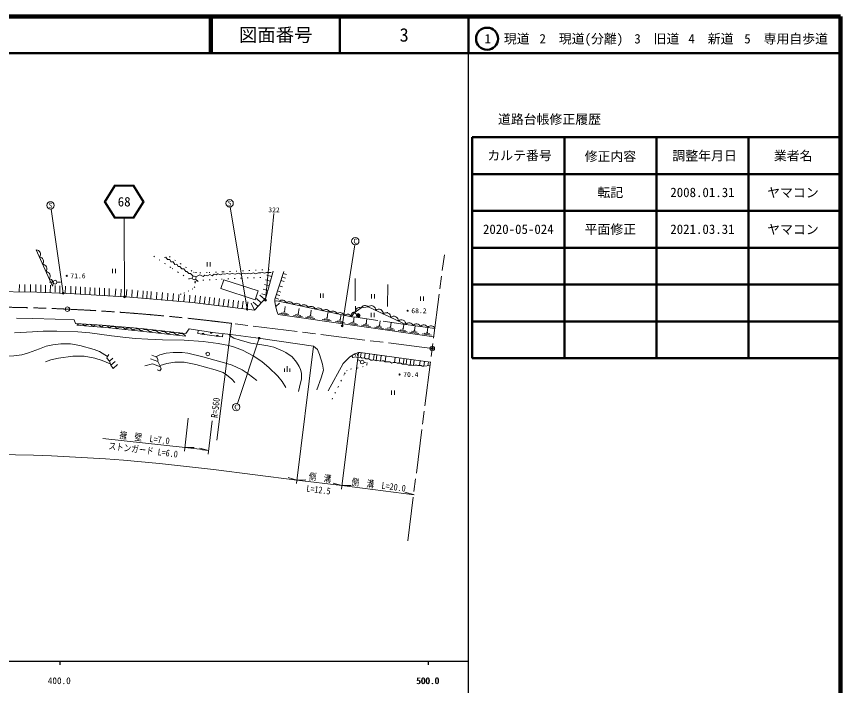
# Model space of a CAD drawing. Units: millimetres at full size, sheet at 1:1000; details may follow other scales. Extents: x 40000 to 680000, y 20000 to 380000.
# Drawn here: x 456227 to 680000, y 198357 to 380000 of the extents above; entities that cross this region are included whole.
import ezdxf
from ezdxf.enums import TextEntityAlignment as Align

# ---------------------------------------------------------------- set-up
doc = ezdxf.new("R2010")
doc.units = ezdxf.units.MM
doc.header["$LTSCALE"] = 1000
doc.header["$PDMODE"] = 32
doc.header["$PDSIZE"] = 500
for name, pattern in [('CHAIN', [18.5, 12, -1.5, 3.5, -1.5]), ('DASHED', [7.5, 6, -1.5]), ('DOTTED', [1.75, 0.25, -1.5])]:
    doc.linetypes.add(name, pattern=pattern)
for name, color, linetype, lineweight in [('M-BGD', 7, 'Continuous', 13), ('M-BMK', 2, 'CHAIN', 13), ('M-BMK-SRVR', 3, 'Continuous', 13), ('M-STR-HTXT', 7, 'Continuous', 13), ('M-STR-STRC', 7, 'Continuous', 13), ('M-TTL', 2, 'Continuous', 140), ('M-TTL-BAND', 7, 'Continuous', 25), ('M-TTL-FRAM', 2, 'Continuous', 50), ('M-TTL-LINE', 7, 'Continuous', 50)]:
    doc.layers.add(name, color=color, linetype=linetype, lineweight=lineweight)
doc.layers.add('M-OTRS', color=6, linetype='Continuous')
doc.layers.add('M-TTL-TXT', color=7, linetype='Continuous')
doc.styles.add('ＭＳ ゴシック', font='')
doc.styles.get('ＭＳ ゴシック').set_extended_font_data('MS Gothic')

msp = doc.modelspace()

# ---------------------------------------------------------------- hatches: boundary and pattern name
at = {"layer": 'M-BGD'}
for points in [[(548637, 299130, -0.41421), (549335, 299247, -0.41421), (549451, 298549, -1)], [(507205, 293688), (506586, 293781, -0.84072)], [(509278, 294233, -0.4608), (509045, 294030, -0.4608), (508881, 294293)], [(511054, 293162), (510432, 293236, -0.84072)]]:
    msp.add_hatch(color=256, dxfattribs=at).paths.add_polyline_path(points)
at = {"layer": 'M-STR-HTXT'}
for points in [[(469036, 305049, -1), (468732, 304651, -1)], [(485724, 304058, -1), (485368, 303707, -0.41421), (485370, 304060, -0.41421)], [(524065, 303112, -1), (523677, 302797, -1)], [(518975, 300740, -1), (518680, 300337, -1)], [(544856, 296135, -1), (544450, 295844, -0.41421), (544508, 296193, -0.41421)], [(521876, 292519, -1), (522326, 292738, -0.41421), (522211, 292404, -0.41421)]]:
    msp.add_hatch(color=256, dxfattribs=at).paths.add_polyline_path(points)

# ---------------------------------------------------------------- linework, layer by layer
at = {"layer": 'M-BGD'}
for p, q in [((465966, 306793), (461569, 316660)), ((508045, 313331), (508045, 312131)), ((508845, 313331), (508845, 312131)), ((482334, 311486), (482334, 310286)), ((483134, 311486), (483134, 310286)), ((503984, 308959), (502994, 308815)), ((524224, 309757), (525536, 309397)), ((529269, 308982), (528317, 309288)), ((529575, 309935), (528623, 310240)), ((457024, 307263), (456996, 305264)), ((458524, 307243), (458496, 305243)), ((460023, 307222), (459996, 305222)), ((461523, 307201), (461496, 305201)), ((462823, 307149), (462795, 305148)), ((464122, 307085), (464094, 305084)), ((466205, 307866), (465205, 307866)), ((465421, 307022), (465393, 305021)), ((466720, 306958), (466695, 305129)), ((467205, 307866), (468205, 307866)), ((468020, 306895), (467992, 304894)), ((469519, 306821), (469491, 304820)), ((471018, 306748), (470990, 304747)), ((472317, 306682), (472289, 304680)), ((473616, 306604), (473588, 304602)), ((504845, 308691), (505578, 308011)), ((523536, 307250), (524848, 306890)), ((523880, 308503), (525192, 308143)), ((528505, 306602), (527553, 306908)), ((528964, 308030), (528011, 308336)), ((474915, 306526), (474887, 304524)), ((476214, 306447), (476186, 304446)), ((477513, 306369), (477486, 304367)), ((478812, 306291), (478785, 304289)), ((480111, 306213), (480084, 304211)), ((481410, 306135), (481383, 304133)), ((483172, 306029), (483052, 304033)), ((484669, 305939), (484549, 303943)), ((486167, 305849), (486047, 303852)), ((487663, 305746), (487543, 303749)), ((489158, 305616), (489041, 303672)), ((490653, 305484), (490533, 303487)), ((491749, 305388), (491629, 303391)), ((492845, 305293), (492725, 303295)), ((494340, 305162), (494232, 303360)), ((495835, 305031), (495715, 303034)), ((497330, 304900), (497210, 302903)), ((498825, 304770), (498705, 302772)), ((500312, 304518), (500199, 302642)), ((501814, 304508), (501694, 302511)), ((503309, 304377), (503189, 302380)), ((522314, 304380), (523569, 303210)), ((522848, 304742), (524160, 304382)), ((523192, 305996), (524504, 305636)), ((527741, 304222), (526789, 304527)), ((528047, 305174), (527095, 305479)), ((538749, 304778), (538749, 303578)), ((539549, 304778), (539549, 303578)), ((552669, 304621), (552669, 303421)), ((553469, 304621), (553469, 303421)), ((504803, 304230), (504683, 302230)), ((506157, 304068), (505919, 302082)), ((507448, 303913), (507210, 301928)), ((508739, 303759), (508501, 301773)), ((510029, 303605), (509792, 301619)), ((511320, 303450), (511083, 301465)), ((512611, 303296), (512374, 301310)), ((513902, 303142), (513664, 301156)), ((515193, 302987), (514955, 301002)), ((516483, 302833), (516246, 300847)), ((517774, 302679), (517537, 300693)), ((519065, 302525), (518828, 300539)), ((519928, 302200), (520851, 300297)), ((520541, 302479), (521795, 301309)), ((521427, 303430), (522682, 302259)), ((527436, 303269), (526483, 303575)), ((526631, 301234), (527689, 302202)), ((565927, 303956), (565927, 302756)), ((566727, 303956), (566727, 302756)), ((529003, 299775), (529216, 301260)), ((532758, 299237), (532971, 300721)), ((536074, 298761), (536287, 300246)), ((527681, 299358), (530156, 299003)), ((528218, 299584), (529703, 299371)), ((528830, 299800), (529177, 299750)), ((531435, 298820), (533910, 298465)), ((531973, 299046), (533458, 298833)), ((532585, 299261), (532931, 299212)), ((534751, 298345), (537226, 297990)), ((535289, 298571), (536774, 298358)), ((535900, 298786), (536247, 298736)), ((539249, 297700), (541724, 297345)), ((539787, 297926), (541272, 297713)), ((540399, 298141), (540745, 298092)), ((540572, 298116), (540785, 299601)), ((543988, 297627), (544334, 297577)), ((544161, 297602), (544368, 299047)), ((547766, 297085), (547957, 298414)), ((548637, 299130), (547824, 299712)), ((551213, 296591), (551407, 297945)), ((552570, 299580), (552570, 298380)), ((553370, 299580), (553370, 298380)), ((542838, 297185), (545313, 296831)), ((543376, 297411), (544861, 297199)), ((546444, 296669), (548918, 296314)), ((546981, 296895), (548466, 296682)), ((547593, 297110), (547939, 297060)), ((549890, 296175), (552365, 295820)), ((550428, 296401), (551913, 296188)), ((551039, 296616), (551386, 296566)), ((553449, 295665), (555923, 295310)), ((553986, 295891), (555471, 295678)), ((554598, 296106), (554945, 296056)), ((554771, 296081), (554960, 297401)), ((557006, 295458), (558491, 295245)), ((557618, 295673), (557965, 295623)), ((557791, 295648), (557976, 296938)), ((561200, 295160), (561381, 296416)), ((564307, 294714), (564492, 296004)), ((567749, 294221), (567941, 295562)), ((506586, 293781), (507205, 293688)), ((509278, 294233), (508881, 294293)), ((510432, 293236), (511054, 293162)), ((556469, 295232), (558944, 294877)), ((559878, 294743), (562353, 294388)), ((560415, 294969), (561900, 294756)), ((561027, 295184), (561374, 295135)), ((562985, 294298), (565459, 293943)), ((563522, 294524), (565007, 294311)), ((564134, 294739), (564480, 294689)), ((566426, 293804), (568901, 293450)), ((566964, 294030), (568449, 293818)), ((567576, 294246), (567922, 294196)), ((549624, 287522), (549784, 288706)), ((481344, 288273), (480981, 287672)), ((482404, 287246), (481490, 286401)), ((492629, 287022), (494619, 286342)), ((548299, 287914), (548122, 288389)), ((548954, 287876), (548669, 288603)), ((549686, 286392), (548796, 286846)), ((550724, 287330), (550890, 288556)), ((551926, 287066), (552106, 288392)), ((553136, 286762), (553334, 288226)), ((553894, 286469), (554117, 288120)), ((555059, 286381), (555273, 287963)), ((556336, 286246), (556545, 287791)), ((558875, 286046), (559065, 287450)), ((560109, 285847), (560303, 287283)), ((561265, 285636), (561466, 287125)), ((562088, 285644), (562273, 287016)), ((563116, 285347), (563323, 286874)), ((564046, 285238), (564250, 286748)), ((565668, 285214), (565847, 286532)), ((483024, 286296), (481831, 285345)), ((483645, 285523), (482476, 284403)), ((529001, 283545), (529001, 284445)), ((529751, 283545), (529751, 285045)), ((530501, 283545), (530501, 284445)), ((550622, 286066), (551602, 285870)), ((566849, 285032), (567030, 286372)), ((567930, 285139), (568077, 286230)), ((558092, 278474), (558092, 277274)), ((558892, 278474), (558892, 277274))]:
    msp.add_line(p, q, dxfattribs=at)
at = {"layer": 'M-BGD', "linetype": 'DASHED'}
for p, q in [((548156, 308841), (548280, 299939)), ((557114, 307247), (556975, 299533))]:
    msp.add_line(p, q, dxfattribs=at)
at = {"layer": 'M-BGD'}
for points in [[(441792, 316980), (444091, 310409), (445661, 308183), (448896, 305376), (461796, 305197), (472000, 304697), (487043, 303793), (504068, 302303), (520851, 300297), (523951, 303619), (525937, 310858)], [(496450, 314578), (496760, 314687), (497251, 313994), (497875, 313976), (498144, 313374), (498784, 313374), (499199, 312708), (499733, 312772), (500132, 312149), (500619, 312149), (501107, 311492), (501656, 311492), (502193, 310759), (502529, 310762), (503060, 310212), (503444, 310236), (504241, 309471)], [(504890, 309315), (506044, 309820), (506891, 309408), (507379, 309812), (508110, 309549), (508719, 309926), (509350, 309614), (509937, 310013), (510416, 309897), (510888, 310116), (511615, 309880), (512209, 310166), (512842, 309995), (513406, 310188), (514075, 310073), (514829, 310221), (515598, 309999), (516502, 310301), (517098, 310044), (517813, 310338), (518551, 310130), (519238, 310339), (519887, 310139), (520457, 310439), (521198, 310115), (521920, 310415), (522609, 310366), (523072, 310477), (523613, 310284), (524102, 310511), (525375, 310511)], [(569563, 293052), (527280, 299113), (526897, 300005), (526573, 301504), (526370, 302534), (526367, 303213), (528796, 310779)], [(526369, 302707), (526966, 302795), (547238, 298429), (547946, 299507), (549790, 300860), (551734, 301146), (561937, 296331), (569853, 295317)], [(456227, 298107), (460651, 297962), (466723, 297840), (471914, 297654), (472228, 296660), (479511, 296191), (490106, 295295), (502234, 293911), (503108, 295169), (509422, 294211), (514472, 293615), (522567, 292568), (536896, 290494), (537963, 289543), (538512, 288262), (539348, 285578), (539565, 283991), (538975, 281858), (537754, 278620)], [(472605, 296156), (481414, 295441), (490032, 294549), (502167, 293164)], [(419718, 293416), (422908, 293382), (428166, 293127), (431984, 292470), (437099, 291232), (444876, 288980), (446650, 288521), (448284, 288188), (450694, 287832), (452240, 287728), (455476, 287852), (457694, 288141), (459504, 288653), (462457, 289739), (464310, 290452), (466110, 290820), (468314, 291136), (470862, 291113), (473420, 290717), (477346, 289582), (478777, 289002), (480981, 287672)], [(455711, 294149), (460569, 294423), (463470, 294534), (467184, 294596), (472856, 294386), (476126, 294133), (482030, 293314), (485905, 292822), (488526, 292604), (491930, 292354), (495911, 292210), (501756, 292140), (506933, 291786), (510990, 291223), (513897, 290638), (515420, 290184), (517609, 289392), (520689, 287761), (522912, 286256), (524743, 284707), (527193, 282355), (528345, 280926), (529393, 279261)], [(505561, 294797), (505433, 293956), (509309, 293368), (512177, 293030), (512277, 293874)], [(513963, 293675), (514541, 293155), (515269, 292654), (517003, 292094), (519890, 291344), (522287, 290967), (524477, 290605), (526080, 290193), (528449, 289245), (529349, 288773), (531054, 287553), (532266, 286174), (533023, 284958), (533342, 284187), (533628, 283154), (533602, 281520), (533396, 280565), (532852, 278185)], [(494051, 287609), (495145, 288098), (496876, 288581), (498733, 288790), (501176, 288779), (502780, 288564), (506825, 287592), (513358, 285789), (514798, 285289), (517480, 284041), (519118, 282980), (521477, 281198)], [(568678, 286149), (549595, 288732), (549142, 288789), (548122, 288389), (546742, 287570), (544978, 285756), (540829, 278344)], [(464068, 286258), (465547, 286773), (467637, 287212), (471507, 287741), (474606, 287742), (477536, 287221), (479520, 286632), (481712, 285713)], [(480981, 287672), (480799, 287277), (481490, 286401), (481831, 285345), (482476, 284403)], [(493013, 288028), (494380, 287475), (494624, 286857), (494619, 286342), (495285, 285081), (495538, 284310), (495132, 283751), (494438, 284101)], [(547303, 287903), (547590, 287419), (548420, 287582), (548971, 287358), (549624, 287522), (550131, 287217), (550724, 287330), (551126, 287066), (551926, 287066), (552475, 286712), (552909, 286665), (553136, 286762), (553894, 286469), (554332, 286637), (555059, 286381), (555538, 286543), (555865, 286516), (556336, 286246), (557596, 286211), (558199, 285900), (558527, 286046), (559223, 286046), (559592, 285862), (560626, 285833), (561032, 285634), (562088, 285644), (562659, 285354), (563573, 285341), (564046, 285238), (564424, 285326), (564929, 285319), (565247, 285217), (566090, 285211), (566415, 285032), (566849, 285032), (568557, 285201)], [(491104, 285137), (493180, 285714), (495355, 284869)], [(495220, 285206), (497058, 285813), (499239, 286168), (501805, 286168), (504901, 285488), (510155, 284059), (512315, 283301), (513291, 282727), (514700, 281554), (515528, 280586)]]:
    msp.add_lwpolyline(points, dxfattribs=at)
at = {"layer": 'M-BGD', "linetype": 'DOTTED'}
for points in [[(493540, 314930), (498502, 311585), (502943, 308815), (504735, 307847), (504682, 306614), (504118, 306068), (503070, 305507), (501928, 304941), (500959, 304618), (500048, 304477)], [(497764, 314821), (504266, 310576), (504868, 310471), (506048, 310432), (508518, 310468), (512355, 310675), (525287, 311293)], [(504735, 307847), (505080, 308267), (511859, 308709), (523479, 309198)], [(541949, 276126), (543573, 279446), (545306, 283009), (545825, 283796), (546937, 284272), (548774, 284512), (550156, 284855), (551282, 285306), (552228, 286268)]]:
    msp.add_lwpolyline(points, dxfattribs=at)
at = {"layer": 'M-BGD'}
msp.add_lwpolyline([(512535, 308544), (521844, 305483), (521063, 303108), (511754, 306170)], close=True, dxfattribs=at)
at = {"layer": 'M-BGD', "linetype": 'DASHED'}
msp.add_lwpolyline([(547238, 298429), (548407, 298405), (561937, 296331)], dxfattribs=at)
at = {"layer": 'M-BGD'}
for centre, radius in [((469858, 309585), 150), ((504478, 309031), 500), ((466705, 307866), 500), ((562452, 300109), 150), ((549044, 298840), 500), ((508167, 288370), 500), ((550132, 286164), 500), ((560253, 282804), 150)]:
    msp.add_circle(centre, radius, dxfattribs=at)
for centre, radius, start, end in [((461516, 315454), 1207, 320.52067, 87.51756), ((462396, 313481), 1207, 320.52067, 87.51756), ((463275, 311507), 1207, 320.52067, 87.51756), ((464155, 309534), 1207, 320.52067, 87.51756), ((465034, 307561), 1207, 320.52067, 87.51756), ((528344, 301723), 1262, 24.76167, 130.92736), ((530316, 301299), 1262, 24.76167, 130.92736), ((532288, 300874), 1262, 24.76167, 130.92736), ((534260, 300449), 1262, 24.76167, 130.92736), ((536232, 300024), 1262, 24.76167, 130.92736), ((538204, 299600), 1262, 24.76167, 130.92736), ((540176, 299175), 1262, 24.76167, 130.92736), ((542148, 298750), 1262, 24.76167, 130.92736), ((549316, 299939), 1036, 62.75403, 189.76254), ((550869, 300274), 1228, 45.23568, 151.46197), ((552584, 300304), 1196, 354.19613, 135.28042), ((554625, 299341), 1196, 354.19613, 135.28042), ((544120, 298325), 1262, 24.76167, 130.92736), ((546092, 297901), 1262, 24.76167, 130.92736), ((548098, 298834), 950, 78.04612, 205.19911), ((556665, 298378), 1196, 354.19613, 135.28042), ((558706, 297415), 1196, 354.19613, 135.28042), ((560746, 296452), 1196, 354.19613, 135.28042), ((473637, 295067), 1500, 37.22874, 133.49527), ((475859, 295024), 1400, 33.523, 137.20101), ((478060, 294930), 1349, 30.71563, 140.00837), ((480254, 294752), 1349, 30.71563, 140.00837), ((482408, 294529), 1349, 30.71563, 137.46684), ((484563, 294306), 1349, 30.71563, 137.46684), ((486717, 294083), 1349, 30.71563, 137.46684), ((562856, 295656), 1140, 21.68489, 143.71252), ((564835, 295403), 1140, 21.68489, 143.71252), ((566814, 295149), 1140, 21.68489, 143.71252), ((568793, 294895), 1140, 21.68489, 143.71252), ((488872, 293860), 1349, 30.71563, 137.46684), ((491140, 293489), 1534, 30.71563, 136.26423), ((493567, 293212), 1534, 30.71563, 136.26423), ((495994, 292935), 1534, 30.71563, 136.26423), ((498421, 292658), 1534, 30.71563, 136.26423), ((500848, 292381), 1534, 30.71563, 136.26423), ((506887, 293681), 318, 1.26235, 161.48008), ((509075, 294231), 203, 162.40952, 0.33291), ((510737, 293145), 318, 3.15755, 163.37528)]:
    msp.add_arc(centre, radius, start, end, dxfattribs=at)
at = {"layer": 'M-BMK'}
for p, q in [((562460, 237617), (572415, 315316)), ((569154, 289864), (514647, 296679))]:
    msp.add_line(p, q, dxfattribs=at)
msp.add_arc((444100, -258859), 560000, 82.76279, 100.03691, dxfattribs=at)
at = {"layer": 'M-BMK-SRVR'}
for centre in [(470061, 300539), (569154, 289864)]:
    msp.add_circle(centre, 600, dxfattribs=at)
at = {"layer": 'M-OTRS'}
msp.add_point((569154, 289864), dxfattribs=at)
at = {"layer": 'M-STR-HTXT'}
for p, q in [((468884, 304850), (465612, 327722)), ((518828, 300539), (514266, 328299)), ((523871, 302955), (526074, 326505)), ((485546, 303883), (485469, 323210)), ((544653, 295990), (548085, 318017)), ((514647, 296679), (510616, 264934)), ((522101, 292628), (516213, 274906)), ((536896, 290494), (532228, 253162)), ((549142, 288789), (544496, 251628)), ((502884, 270978), (501882, 261945)), ((509363, 270219), (508251, 261199)), ((501992, 262939), (479707, 265412)), ((501992, 262939), (504446, 263003)), ((508373, 262192), (506000, 262821)), ((532352, 254154), (509685, 256988)), ((532352, 254154), (529982, 254795)), ((532352, 254154), (534807, 254192)), ((532352, 254154), (544620, 252620)), ((544620, 252620), (542250, 253261)), ((544620, 252620), (547075, 252658)), ((564192, 250173), (544620, 252620)), ((564071, 250188), (561701, 250829))]:
    msp.add_line(p, q, dxfattribs=at)
for centre in [(468884, 304850), (485546, 303883), (523871, 302955), (518828, 300539), (544653, 295990), (522101, 292628)]:
    msp.add_circle(centre, 250, dxfattribs=at)
for centre, radius, start, end in [((444100, -258859), 525000, 82.9679, 83.6691), ((444100, -258863), 520004, 82.7544, 100.03688)]:
    msp.add_arc(centre, radius, start, end, dxfattribs=at)
at = {"layer": 'M-STR-STRC'}
for p, q in [((482833, 334210), (480069, 329710)), ((483001, 333910), (480421, 329710)), ((482833, 334210), (488105, 334210)), ((483001, 333910), (487937, 333910)), ((490517, 329710), (487937, 333910)), ((490869, 329710), (488105, 334210)), ((480069, 329710), (482833, 325210)), ((480421, 329710), (483001, 325510)), ((487937, 325510), (490517, 329710)), ((488105, 325210), (490869, 329710)), ((482833, 325210), (488105, 325210)), ((483001, 325510), (487937, 325510)), ((485469, 325210), (485469, 323210))]:
    msp.add_line(p, q, dxfattribs=at)
for centre in [(465470, 328712), (514104, 329286), (548239, 319005), (515897, 273957)]:
    msp.add_circle(centre, 1000, dxfattribs=at)
at = {"layer": 'M-TTL'}
for p, q in [((680000, 380000), (40000, 380000)), ((680000, 20000), (680000, 380000))]:
    msp.add_line(p, q, dxfattribs=at)
at = {"layer": 'M-TTL-BAND'}
for p, q in [((579000, 20000), (579000, 370000)), ((40000, 205000), (579000, 205000)), ((468000, 205000), (468000, 204000)), ((568000, 205000), (568000, 204000))]:
    msp.add_line(p, q, dxfattribs=at)
at = {"layer": 'M-TTL-FRAM'}
for p, q in [((580000, 347197), (580000, 287197)), ((580000, 347197), (680000, 347197)), ((580000, 287197), (680000, 287197))]:
    msp.add_line(p, q, dxfattribs=at)
at = {"layer": 'M-TTL-LINE'}
for p, q in [((508747, 380000), (508747, 370000)), ((509247, 380000), (509247, 370000)), ((543997, 380000), (543997, 370000)), ((579000, 380000), (579000, 370000)), ((40000, 370000), (680000, 370000)), ((605000, 347197), (605000, 287197)), ((630000, 347197), (630000, 287197)), ((655000, 347197), (655000, 287197)), ((580000, 337197), (680000, 337197)), ((580000, 327197), (680000, 327197)), ((580000, 317197), (680000, 317197)), ((580000, 307197), (680000, 307197)), ((580000, 297197), (680000, 297197))]:
    msp.add_line(p, q, dxfattribs=at)
msp.add_circle((584031, 373958), 3000, dxfattribs=at)

# ---------------------------------------------------------------- texts
at = {"layer": 'M-BGD', "style": 'ＭＳ ゴシック'}
for s, p in [('71.6', (470858, 309585)), ('68.2', (563452, 300109)), ('70.4', (561253, 282804))]:
    msp.add_text(s, height=1320, dxfattribs=at).set_placement(p, align=Align.MIDDLE_LEFT)
at = {"layer": 'M-STR-HTXT', "style": 'ＭＳ ゴシック', "width": 0.8}
msp.add_text('R=560', height=1833, rotation=82.763, dxfattribs=at).set_placement((511369, 270861), align=Align.BOTTOM_LEFT)
for s, rotation, p in [('擁\u3000壁\u3000L=7.0', 353, (490843, 264124)), ('ストンガード L=6.0', 353, (490479, 260844)), ('側\u3000溝', 352.873, (538480, 253336)), ('側\u3000溝\u3000L=20.0', 352.873, (554399, 251346)), ('L=12.5', 352.873, (538070, 250062))]:
    msp.add_text(s, height=1833, rotation=rotation, dxfattribs=at).set_placement(p, align=Align.BOTTOM_CENTER)
at = {"layer": 'M-STR-STRC', "style": 'ＭＳ ゴシック'}
for s, height, p in [('S', 1320, (465470, 328712)), ('68', 2566, (485469, 329710)), ('S', 1320, (514104, 329286)), ('322', 1320, (526167, 327501)), ('C', 1320, (548239, 319005)), ('C', 1320, (515897, 273957))]:
    msp.add_text(s, height=height, dxfattribs=at).set_placement(p, align=Align.MIDDLE_CENTER)
at = {"layer": 'M-TTL-BAND', "style": 'ＭＳ ゴシック'}
for s, p in [('400.0', (467844, 198195)), ('500.0', (567844, 198195)), ('500.0', (568000, 198195))]:
    msp.add_text(s, height=1833, dxfattribs=at).set_placement(p, align=Align.BOTTOM_CENTER)
at = {"layer": 'M-TTL-TXT', "style": 'ＭＳ ゴシック'}
for s, height, p in [('図面番号', 3666, (526622, 375000)), ('3', 3666, (561497, 375000)), ('1\u3000現道', 2566, (589448, 373958)), ('2\u3000現道(分離)', 2566, (609619, 373958)), ('3\u3000旧道', 2566, (630121, 373958)), ('4\u3000新道', 2566, (644824, 373958)), ('5\u3000専用自歩道', 2566, (665228, 373958)), ('道路台帳修正履歴', 2566, (600968, 352113)), ('カルテ番号', 2566, (592839, 342277)), ('修正内容', 2566, (617509, 342023)), ('調整年月日', 2566, (643089, 342197)), ('業者名', 2566, (667134, 342197)), ('転記', 2566, (617500, 332245)), ('2008.01.31', 2566, (642500, 332245)), ('ヤマコン', 2566, (667077, 332189)), ('2020-05-024', 2566, (592500, 322245)), ('平面修正', 2566, (617500, 322245)), ('2021.03.31', 2566, (642500, 322245)), ('ヤマコン', 2566, (667077, 322189))]:
    msp.add_text(s, height=height, dxfattribs=at).set_placement(p, align=Align.MIDDLE_CENTER)

doc.saveas('drawing.dxf')
